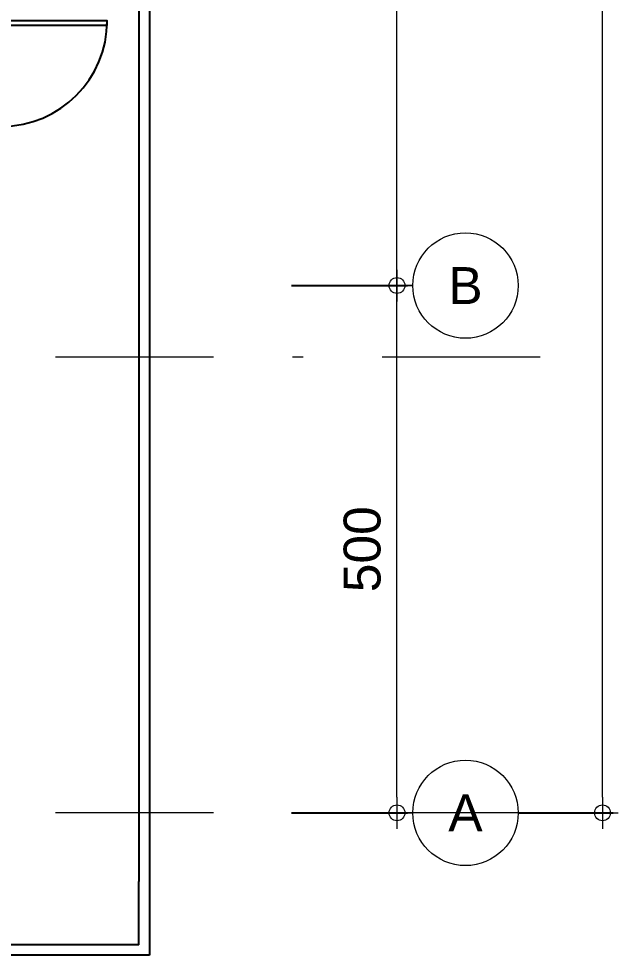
# Model space of a CAD drawing. Header units: millimetres. Extents: x -324 to 75, y -297 to 74.
# Drawn here: x -45.52 to -39.83, y -1 to 7.88 of the extents above; entities that cross this region are included whole.
import ezdxf
from ezdxf.enums import TextEntityAlignment as Align

# ---------------------------------------------------------------- set-up
doc = ezdxf.new("R2010")
doc.units = ezdxf.units.MM
doc.linetypes.add('DASHDOT', pattern=[1, 0.5, -0.25, 0, -0.25])
doc.layers.get('defpoints').update_dxf_attribs({"color": 1})
doc.layers.add('Kusen', color=30, linetype='Continuous')
doc.layers.add('NOT', color=7, linetype='Continuous', lineweight=20)
doc.layers.add('u', color=6, linetype='Continuous', lineweight=20)
doc.styles.add('S', font='simplex', dxfattribs={"width": 0.75})
doc.styles.get("Standard").update_dxf_attribs({"font": 'arial.ttf'})
doc.dimstyles.new('sk-100', dxfattribs={"dimtxt": 0.35, "dimasz": 0.15, "dimexe": 0.1, "dimexo": 0, "dimgap": 0.15, "dimtad": 1, "dimdec": 0, "dimlfac": 100, "dimzin": 0, "dimdsep": 46, "dimtxsty": 'Standard', "dimblk": 'BULAT', "dimcen": 0.09, "dimclrd": 256, "dimclre": 256, "dimclrt": 256, "dimadec": 0, "dimazin": 0, "dimtfac": 1, "dimtdec": 0, "dimtofl": 0, "dimtmove": 0, "dimatfit": 3, "dimldrblk": 'BULAT', "dimfxl": 1, "dimtolj": 1, "dimtzin": 0, "dimlwd": -1, "dimarcsym": 0})

# ---------------------------------------------------------------- blocks, each defined once
blk = doc.blocks.new('A-2')
for p, q in [((39.3172, 17.0677), (39.3172, -0.2323)), ((39.2172, 16.7677), (39.2172, 0.4677)), ((39.2172, -0.1323), (39.2172, 0.4677)), ((39.2172, -0.1323), (37.5672, -0.1323)), ((39.3172, -0.2323), (37.5672, -0.2323))]:
    blk.add_line(p, q)
at = {"layer": 'Kusen'}
blk.add_lwpolyline([(37.9172, 8.6277), (37.9172, 8.5877), (38.9172, 8.5877), (38.9172, 8.6277)], close=True, dxfattribs=at)
blk.add_arc((37.9172, 8.6277), 1, 270, 0, dxfattribs=at)
blk = doc.blocks.new('BULAT')
for p, q in [((0, -1), (0, 1)), ((-1, 0), (1, 0))]:
    blk.add_line(p, q)
blk.add_circle((0, 0), 0.5)
blk = doc.blocks.new('*D137')
at = {"layer": 'defpoints', "color": 0}
for p in [(-42.9266, 5.3458), (-41.9266, 5.3458), (-42.9266, 0.3458)]:
    blk.add_point(p, dxfattribs=at)
at = {"layer": 'u', "lineweight": -2}
for p, q in [((-42.9266, 5.3458), (-41.8266, 5.3458)), ((-42.9266, 0.3458), (-41.8266, 0.3458))]:
    blk.add_line(p, q, dxfattribs=at)
at = {"layer": 'u'}
blk.add_line((-41.9266, 0.4958), (-41.9266, 5.1958), dxfattribs=at)
at = {"layer": 'u', "xscale": 0.15, "yscale": 0.15, "zscale": 0.15}
for p, rotation in [((-41.9266, 5.3458), 90), ((-41.9266, 0.3458), 270)]:
    blk.add_blockref('BULAT', p, dxfattribs=dict(at, rotation=rotation))
at = {"layer": 'u', "insert": (-42.2553, 2.8458), "char_height": 0.35, "attachment_point": 5, "rotation": 90}
blk.add_mtext('\\A1;500', dxfattribs=at)
blk = doc.blocks.new('NAV')
blk.add_circle((0, -0.4), 0.4)
at = {"style": 'S', "width": 0.75, "flags": 4}
blk.add_attdef('AV', text='', height=0.3, dxfattribs=at).set_placement((0, -0.4), align=Align.MIDDLE)
blk = doc.blocks.new('*D138')
at = {"layer": 'defpoints', "color": 0}
for p in [(-42.9266, 13.4458), (-41.9266, 13.4458), (-42.9266, 5.3458)]:
    blk.add_point(p, dxfattribs=at)
at = {"layer": 'u', "lineweight": -2}
for p, q in [((-42.9266, 13.4458), (-41.8266, 13.4458)), ((-42.9266, 5.3458), (-41.8266, 5.3458))]:
    blk.add_line(p, q, dxfattribs=at)
at = {"layer": 'u'}
blk.add_line((-41.9266, 5.4958), (-41.9266, 13.2958), dxfattribs=at)
at = {"layer": 'u', "xscale": 0.15, "yscale": 0.15, "zscale": 0.15}
for p, rotation in [((-41.9266, 13.4458), 90), ((-41.9266, 5.3458), 270)]:
    blk.add_blockref('BULAT', p, dxfattribs=dict(at, rotation=rotation))
at = {"layer": 'u', "insert": (-42.2553, 9.3958), "char_height": 0.35, "attachment_point": 5, "rotation": 90}
blk.add_mtext('\\A1;810', dxfattribs=at)
blk = doc.blocks.new('*D147')
at = {"layer": 'defpoints', "color": 0}
for p in [(-40.7766, 56.3458), (-39.9766, 56.3458), (-40.7766, 0.3458)]:
    blk.add_point(p, dxfattribs=at)
at = {"layer": 'u', "lineweight": -2}
for p, q in [((-40.7766, 56.3458), (-39.8766, 56.3458)), ((-40.7766, 0.3458), (-39.8766, 0.3458))]:
    blk.add_line(p, q, dxfattribs=at)
at = {"layer": 'u'}
blk.add_line((-39.9766, 0.4958), (-39.9766, 56.1958), dxfattribs=at)
at = {"layer": 'u', "xscale": 0.15, "yscale": 0.15, "zscale": 0.15}
for p, rotation in [((-39.9766, 56.3458), 90), ((-39.9766, 0.3458), 270)]:
    blk.add_blockref('BULAT', p, dxfattribs=dict(at, rotation=rotation))
at = {"layer": 'u', "insert": (-40.3053, 28.3458), "char_height": 0.35, "attachment_point": 5, "rotation": 90}
blk.add_mtext('\\A1;5600', dxfattribs=at)

msp = doc.modelspace()

# ---------------------------------------------------------------- linework, layer by layer
at = {"layer": 'NOT', "linetype": 'DASHDOT', "ltscale": 3}
for p, q in [((-40.5672, 4.668), (-52.8945, 4.668)), ((-40.5672, 0.3458), (-52.8945, 0.3458))]:
    msp.add_line(p, q, dxfattribs=at)

# ---------------------------------------------------------------- block references
msp.add_blockref('A-2', (-83.5933, -0.772))
at = {"layer": 'u'}
ref = msp.add_blockref('NAV', (-41.2766, 5.8458), dxfattribs=dict(at, xscale=1.25, yscale=1.25, zscale=1.25))
ref.add_attrib('AV', 'B', dxfattribs={"layer": '0', "height": 0.35, "flags": 4}).set_placement((-41.2766, 5.3458), align=Align.MIDDLE)
ref = msp.add_blockref('NAV', (-41.2766, 0.8458), dxfattribs=dict(at, xscale=1.25, yscale=1.25, zscale=1.25))
ref.add_attrib('AV', 'A', dxfattribs={"layer": '0', "height": 0.35, "flags": 4}).set_placement((-41.2766, 0.3458), align=Align.MIDDLE)

# ---------------------------------------------------------------- dimensions: what is measured, and where the dimension line sits
for base, p1, p2, picture, middle in [((-39.9766, 56.3458), (-40.7766, 0.3458), (-40.7766, 56.3458), '*D147', (-39.9766, 28.3458)), ((-41.9266, 13.4458), (-42.9266, 5.3458), (-42.9266, 13.4458), '*D138', (-41.9266, 9.3958)), ((-41.9266, 5.3458), (-42.9266, 0.3458), (-42.9266, 5.3458), '*D137', (-41.9266, 2.8458))]:
    dim = msp.add_linear_dim(base=base, p1=p1, p2=p2, angle=90, dimstyle='sk-100', dxfattribs=at)
    dim.commit()
    dim.dimension.update_dxf_attribs({"geometry": picture, "text_midpoint": middle, "dimtype": 160})

doc.saveas('drawing.dxf')
